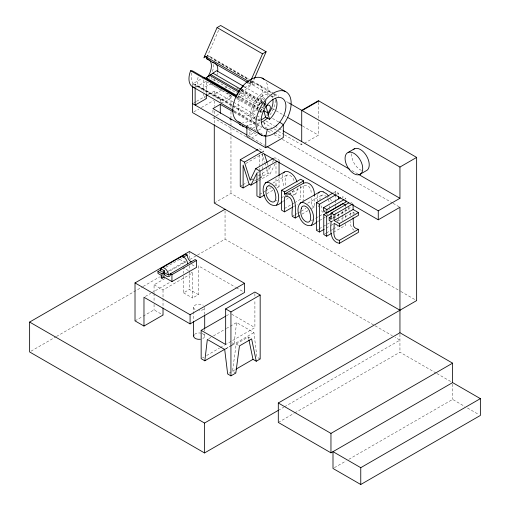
<?xml version="1.0" encoding="UTF-8"?>
<svg xmlns="http://www.w3.org/2000/svg" width="510" height="510" viewBox="0 0 510 510"><rect width="100%" height="100%" fill="white"/><g stroke="black" fill="none" stroke-linecap="round" stroke-linejoin="round"><path stroke-width="0.38" stroke-dasharray="2.55 1.91" d="M192.589 86.139L192.64 83.876L203.165 77.794M191.862 72.955A14.306 8.262 -60 0 0 194.157 84.08L195.202 84.399L195.151 86.853L195.183 85.342M220.766 101.637L220.817 99.189L195.202 84.399M297.655 188.254L296.52 193.067L292.874 195.623M320.121 200.43C318.973 196.56 322.836 192.793 325.916 196.254M329.326 208.252L329.556 205.881M230.667 345.876L234.065 343.912L236.583 322.569L253.942 332.59L256.893 357.089L260.17 358.983M235.811 373.046L232.534 371.152L236.175 344.027L248.351 337.002L250.314 338.136M282.801 174.445L282.4 180.954L284.331 187.457M317.653 194.565L317.252 201.08M266.118 100.081L263.402 108.311L260.68 106.737M328.861 210.133L329.25 209.043M206.926 57.209L218.79 29.822M236.066 96.977L238.004 97.149A14.306 8.262 -60 0 1 251.819 84.896L254.197 79.133M250.754 80.809L250.117 82.269L251.844 82.645L252.941 82.014L250.875 80.822M258.353 175.529L269.248 169.244L270.555 166.515M272.512 162.422L274.801 157.647L279.053 160.102L279.053 161.664M258.417 180.814L269.994 174.133L274.935 164.15M213.352 80.115L213.696 79.611L236.85 92.979M263.064 108.815L263.785 107.757A4.921 2.843 -60 0 0 264.805 104.327L264.684 103.352M294.009 190.007L293.473 190.772L288.029 193.959M262.223 109.701L260.419 110.74M238.081 96.307L255.79 106.526L262.127 102.249M294.015 180.667L293.479 179.29A5.527 3.194 60 0 0 291.063 176.135C284.491 170.977 284.089 182.924 286.499 186.705M206.391 56.406L207.487 55.775L250.187 80.421M195.795 87.223L206.365 81.122L206.365 93.98M211.401 83.347L201.565 89.027L201.59 88.09L200.538 87.765A14.306 8.262 -60 0 1 198.683 75.27M193.915 102.854L195.98 101.662M196.554 101.331L205.466 96.186M208.176 94.624L214.276 91.099L232.866 101.834M214.276 91.099L214.276 94.337L222.29 89.709M224.961 88.166L227.632 86.623M193.947 111.824L198.69 109.089M201.399 107.521L213.601 100.483M216.285 115.655L219.619 113.73M252.571 128.392L256.575 126.078M246.885 136.846L254.318 132.549M258.379 130.209L261.757 128.259M251.239 138.153L257.244 134.685L247.662 129.151M262.134 151.903L263.498 151.119L263.976 152.63M245.839 163.474L262.185 154.039L264.703 162.084M284.503 134.882L301.716 144.821L303.718 143.661M304.387 143.278L318.412 135.182L318.412 121.074M256.925 173.017L258.965 171.838M250.18 180.247L252.909 178.678M240.255 186.303L242.301 185.124M242.983 184.728L247.063 182.37M251.832 179.616L253.196 178.831M214.276 203.031L230.966 193.392L400.133 291.063M254.515 180.922L258.602 178.564M259.284 178.175L268.139 173.062L269.994 174.133M256.734 180.094L258.78 178.914M259.462 178.519L262.185 176.944L262.185 170.627M268.113 185.838L270.153 184.658M272.875 183.09L287.181 174.828M259.647 194.355L262.376 192.78M263.052 192.385L265.098 191.205M265.78 190.816L271.224 187.667M274.629 185.704L275.993 184.92L279.053 186.685L279.053 176.517M266.794 193.762L272.926 190.224M277.013 187.865L279.053 186.685M275.77 201.036L277.134 200.251M281.22 197.893L287.347 194.355M286.569 195.789L287.933 195.005M288.609 194.61L303.59 185.959L305.841 185.519A7.012 4.048 60 0 1 309.06 186.8L310.8 189.191L311.355 193.978M165.928 267.234L182.376 257.735M160.51 271.932L161.791 271.192M282.661 201.52L288.105 198.377M168.574 270.944L185.704 261.056M31.008 351.18L55.775 336.874M56.463 336.479L142.475 286.824M143.163 286.422L159.675 276.892M166.553 272.92L185.825 261.796M189.949 259.411L196.828 255.44M197.517 255.045L225.044 239.152L374.467 325.425M284.344 208.609L291.153 204.676M291.835 204.287L293.875 203.107M294.557 202.712L300.683 199.174L302.43 200.181M154.065 292.632L154.065 284.797L165.042 278.46M293.377 206.748L297.464 204.389M145.35 296.463L150.864 293.282M151.553 292.887L170.844 281.749M307.734 203.209L322.033 194.954M154.065 284.797L163.021 289.967L192.519 272.939L192.519 298.019L198.403 294.621L198.403 265.837L235.569 287.296M292.287 216.342L294.334 215.163M295.009 214.767L297.056 213.588M297.738 213.199L300.46 211.624M301.142 211.229L305.904 208.482M333.559 192.729L335.599 191.55L338.506 193.226L338.506 194.814M302.003 214.092L308.136 210.553M311.54 208.584L314.262 207.015L314.262 195.591M336.466 194.406L338.506 193.226M323.57 211.121L325.609 209.941M344.581 199.327L345.946 198.543L342.637 196.63L342.637 198.02M135.016 320.879L142.5 316.557M143.176 316.162L154.065 309.876L163.021 315.046M183.562 276.388L183.562 292.848L189.446 289.45L198.403 294.621M311.304 220.766L315.39 218.407M316.072 218.012L318.795 216.444M319.477 216.049L322.881 214.085M317.513 221.64L318.877 220.855M319.553 220.46L322.282 218.892M322.957 218.497L325.686 216.922M331.13 218.822L332.494 218.038M333.17 217.642L350.198 207.819L348.885 207.06M329.167 220.473L332.571 218.509M333.253 218.114L348.234 209.47L349.541 210.222M331.13 221.608L332.494 220.824M316.531 230.341L318.578 229.162M319.26 228.767L322.664 226.803M323.34 226.408L330.155 222.475M330.831 222.086L332.877 220.906M337.442 221.321L353.105 212.281L355.107 213.435M326.247 228.085L330.333 225.726M331.015 225.337L333.062 224.158M324.449 234.122L325.813 233.338M326.496 232.942L329.9 230.979M330.582 230.584L332.622 229.404M333.304 229.016L337.39 226.657M333.489 232.267L345.742 225.19L345.742 223.654M226.325 315.824L230.405 313.471M208.705 338.666L212.785 336.307M213.467 335.918L225.701 328.848M226.383 328.459L236.583 322.569M202.527 357.892L203.885 357.108M206.607 355.534L219.523 348.075M220.205 347.686L224.285 345.327M224.961 344.938L254.898 327.611L254.898 299.925M225.911 348.623L229.991 346.264M225.388 349.082L231.508 345.55M232.184 345.155L253.942 332.59M228.875 373.269L231.317 371.86M232.534 371.152L235.263 369.578M278.301 410.365L283.796 407.19M284.484 406.795L399.948 340.132L395.129 337.352M278.301 422.433L294.104 413.31M294.793 412.915L399.948 352.2L436.197 373.129M334.375 467.676L346.06 460.932M348.808 459.344L452.612 399.419L464.795 406.451M295.596 194.049L293.148 194.692L289.999 193.558M291.988 191.339L292.791 191.212M252.941 82.014L249.957 82.308A17.467 10.085 -60 0 0 247.407 83.315M326.515 214.468L328 214.812M220.817 99.189L221.863 99.514A14.306 8.262 -60 0 0 230.545 95.287M210.043 56.559L248.886 78.986M252.297 80.956L273.653 93.285M274.316 93.668L278.964 96.352M214.276 59.855L248.701 79.726M249.39 80.127L271.422 92.845M274.176 94.433L277.618 96.422M286.569 101.592L287.946 102.389M249.779 81.453L251.844 82.645M248.944 82.671L269.401 94.484M271.403 95.638L274.042 97.161A14.306 8.262 -60 0 0 270.759 96.524M248.395 82.913L251.819 84.896M243.869 86.432L264.977 98.621M264.269 99.781L260.31 97.493L262.025 103.9L260.419 102.975L258.857 104.913A4.921 2.843 -60 0 0 257.837 108.343L257.958 109.318M241.313 89.097L262.42 101.286M265.022 102.784L266.258 103.498M241.555 89.703L262.663 101.892L261.318 102.319L260.514 103.339L240.089 91.545M240.949 90.378L262.057 102.567M262.739 102.963L264.779 104.142M236.474 87.879L238.54 89.071M241.294 90.659L263.326 103.383M264.014 103.779L266.08 104.971M272.276 108.547L286.735 116.898M302.577 126.04L318.412 135.182M263.345 104.665L265.327 105.806M239.694 92.661L259.443 104.059M237.532 93.368L259.998 106.341M237.711 95.548L258.819 107.731M259.501 108.126L263.829 110.625M237.469 97.015L257.894 108.808L255.79 106.526M236.589 97.442L258.379 110.02M266.481 114.948L267.827 115.725M272.544 118.448L278.607 121.947M212.128 84.373L224.381 91.449M227.109 93.024L229.831 94.592M236.64 98.526L257.748 110.715M258.43 111.11L261.152 112.678M206.365 81.651L231.98 96.441L230.118 98.404A17.467 10.085 -60 0 1 220.747 102.395M233.554 102.23L256.275 115.349M256.963 115.744L260.406 117.733M265.914 120.915L274.176 125.683M274.865 126.078L278.307 128.067M278.995 128.463L282.438 130.452M351.862 170.538L358.045 174.101M214.276 94.337L233.554 105.468M234.243 105.863L256.963 118.983M257.652 119.378L260.406 120.966M263.16 122.559L271.422 127.328M274.176 128.922L277.618 130.904M278.307 131.306L283.815 134.481M202.636 88.409L232.126 105.436M232.809 105.831L241.708 110.97M194.157 84.08L231.91 105.876M232.592 106.265L255.096 119.257M192.64 83.876L220.798 100.126M265.13 127.086L267.151 128.252M270.523 130.197L273.889 132.141M274.565 132.53L282.648 137.196M234.147 110.817L256.186 123.541M256.849 123.924L261.496 126.607M234.217 111.601L256.224 124.306M256.912 124.708L261.726 127.487M267.916 131.057L271.352 133.04M274.106 134.634L279.608 137.808M282.355 139.396L392.381 202.916M393.07 203.318L399.948 207.283M233.975 112.257L255.191 124.51M206.365 98.602L203.828 97.136L203.828 93.98M256.32 130.681L246.885 125.237A24.901 14.376 -60 0 0 255.172 122.553M260.361 133.014L263.052 134.57M247.854 128.743L249.906 129.929L249.906 137.426M248.293 135.781L264.798 145.305M212.944 117.587L245.801 136.552M259.322 148.71L263.498 151.119M350.778 202.419L352.525 203.426M259.322 175.293L262.185 176.944M314.262 207.015L311.355 205.332L311.355 198.524M335.599 219.332L338.506 221.008L338.506 217.834M400.822 291.459L416.638 300.588M375.156 325.82L392.375 335.758M436.879 373.524L451.242 381.818M467.504 408.019L479.017 414.662M236.257 287.697L243.831 292.064M191.837 264.594L195.241 266.558M179.635 259.322L186.271 263.154M188.388 270.549L183.562 267.769L183.562 273.252M191.142 272.142L192.519 272.939M231.763 314.256L254.898 327.611M183.562 292.848L192.519 298.019M236.175 344.027L238.795 345.544M232.235 342.854L234.065 343.912M354.112 230.316C351.422 228.321 350.121 224.942 350.198 221.652M323.149 212.517L320.752 210.018M259.743 110.804L261.834 113.073M322.033 208.067L320.815 205.434M330.448 198.619L332.029 202.852M318.285 205.517L318.884 206.894M328.332 199.416L329.25 202.323M267.336 163.2L268.528 166.974M268.77 167.733L269.248 169.244M264.932 162.817L268.139 173.062M265.034 102.625L265.799 105.474M211.567 77.463L212.134 79.585M248.351 337.002L248.829 339.309M452.612 384.132L452.612 399.419M399.948 334.235L399.948 352.2M353.105 212.281L353.105 214.646M350.198 212.97L350.198 216.125M348.234 206.684L348.234 209.47M345.742 205.243L345.742 206.779M345.742 207.544L345.742 212.147M345.742 215.214L345.742 218.286M342.835 211.236L342.835 214.302M342.835 215.073L342.835 220.441M338.506 213.868L338.506 217.043M335.599 191.55L335.599 193.934M335.599 194.724L335.599 199.487M335.599 200.283L335.599 203.458M335.599 204.249L335.599 206.633M335.599 212.982L335.599 217.744M318.412 102.268L318.412 120.29M303.59 185.959L303.59 200.851M301.716 143.527L301.716 144.821M300.683 186.137L300.683 199.174M275.993 162.008L275.993 175.44M275.993 178.596L275.993 184.92M264.46 122.139L264.46 125.938M262.185 154.039L262.185 163.519M262.185 166.674L262.185 169.836M259.322 154.964L259.322 169.824M257.244 125.696L257.244 127.194M254.898 293.601L254.898 296.763M230.966 95.803L230.966 107.706M230.966 111.671L230.966 118.02M230.966 118.817L230.966 193.392M225.044 210.821L225.044 239.152M214.276 100.884L214.276 106.424M214.276 111.174L214.276 115.132M214.276 115.929L214.276 123.847M212.944 110.09L212.944 113.838M204.701 314.536L204.701 307.536A5.546 3.207 0 0 1 198.881 310.571M204.701 329.32L204.701 330.875M204.701 333.986L204.701 336.319M203.828 79.783L203.828 93.19M193.615 307.211L193.615 320.439M189.446 251.5L189.446 258.615M189.446 265.735L189.446 270.478M189.446 271.269L189.446 289.45M163.021 289.967L163.021 297.808M163.021 298.592L163.021 306.427M161.039 270.676L161.039 272.219M154.065 293.416L154.065 301.257M154.065 304.394L154.065 309.876M361.437 170.429A12.482 7.204 60 0 1 351.619 153.816M202.17 333.47A5.546 3.207 0 0 1 201.686 339.01M194.501 334.42A5.546 3.207 0 0 1 200.863 333.113M195.043 309.519A5.546 3.207 0 0 1 195.438 304.993A5.546 3.207 0 0 1 203.273 305.222M207.487 55.775A17.467 10.085 -60 0 1 212.007 58.382M213.658 64.56A17.467 10.085 -60 0 1 212.007 72.643M209.655 77.38A17.467 10.085 -60 0 1 208.826 78.661M271.69 96.364A14.306 8.262 -60 0 1 272.506 97.984M260.31 120.06A14.306 8.262 -60 0 1 253.954 107.049A14.306 8.262 -60 0 1 269.433 94.56M217.464 72.758A14.306 8.262 -60 0 1 216.935 74.791M214.844 79.503A14.306 8.262 -60 0 1 214.06 80.778M266.5 82.537A24.901 14.376 -60 0 1 267.227 96.205M265.684 101.229A24.901 14.376 -60 0 1 258.672 113.169M255.478 116.535A24.901 14.376 -60 0 1 242.575 122.751M273.628 93.955A17.467 10.085 -60 0 1 274.858 96.683M275.279 100.132A17.467 10.085 -60 0 1 269.56 115.464M259.73 122.884A17.467 10.085 -60 0 1 256.753 123.178M254.197 122.394A17.467 10.085 -60 0 1 254.197 102.223A17.467 10.085 -60 0 1 271.664 92.138M260.336 118.505A24.901 14.376 -60 0 1 256.97 121.355M262.025 111.664A4.921 2.843 -60 0 1 259.915 111.014M326.853 197.147A5.527 3.194 60 0 1 327.656 198.199M253.578 111.951A17.467 10.085 -60 0 0 259.112 84.889A17.467 10.085 -60 0 0 238.451 103.218A17.467 10.085 -60 0 0 253.578 111.951"/><path stroke-width="0.76" d="M204.829 360.793L207.347 339.45L224.706 349.471L227.658 373.97L230.934 375.864L235.811 373.046L239.451 345.92L251.621 338.895L256.262 361.233L260.17 358.983L260.17 295.06L254.898 292.02L225.662 308.894L225.662 344.492L201.163 330.353L201.163 358.677L204.829 360.793L225.229 349.012M279.722 122.183L283.318 124.669L283.318 137.585L265.748 147.734L265.748 136.132L267.374 129.31M247.707 82.518L206.365 58.65L206.926 57.209M254.509 78.412L266.124 51.739L220.671 25.5L217.075 27.578L203.866 57.866L206.391 56.406M251.073 80.083L262.529 53.818L266.124 51.739M273.436 158.431L255.733 168.651L250.18 180.247L244.43 162.129L240.255 159.719L240.255 186.303L243.117 187.954L249.925 184.021M243.117 187.954L243.117 165.049L249.071 184.072L250.926 185.143L256.925 173.017L256.925 195.923L259.985 197.695L264.754 194.941M209.151 76.213L209.731 75.365L239.011 92.265M276.535 205.058C281.552 197.886 277.325 186.01 269.28 182.733A9.735 5.623 60 0 0 265.327 183.045C261.362 187.89 263.358 195.464 266.398 200.353C270.619 206.473 276.35 207.296 281.979 201.915M311.387 225.178C316.404 218.012 312.177 206.129 304.132 202.859A9.735 5.623 60 0 0 300.18 203.171C296.214 208.016 298.21 215.59 301.251 220.479C305.471 226.593 311.202 227.422 316.831 222.035M283.464 173.024L284.395 172.042A9.735 5.623 60 0 1 288.348 171.723C292.702 173.451 295.768 177.563 296.954 182.006M318.316 193.15L319.247 192.162A9.735 5.623 60 0 1 323.2 191.849M236.105 96.231L208.188 80.108L206.078 77.826L216.629 70.705L243.187 86.043M206.142 95.797L207.5 95.013M233.293 111.862L220.288 104.359L212.944 108.592L247.165 128.348M302.13 110.574L318.82 100.935M240.255 159.719L257.958 149.494M244.43 162.129L261.458 152.299M255.733 168.651L259.985 171.105L277.013 161.281M250.926 185.143L257.053 181.605M265.327 183.045L284.395 172.042M278.301 410.365L204.535 452.95L29.631 351.97L29.631 322.065L225.044 209.247M292.695 207.143L284.529 211.86L281.622 210.184L281.622 190.236L300.683 179.233L303.59 180.91L303.59 183.122L284.529 194.131L284.529 191.919L303.59 180.91M348.183 152.413L354.699 148.652M135.016 282.923L189.446 251.5L244.519 283.299L244.519 292.466L190.09 323.888L143.973 297.26L143.973 326.049L135.016 320.879L135.016 282.923L190.09 314.721L244.519 283.299M161.039 268.362L185.704 254.12L187.17 254.968A5.629 3.251 60 0 0 191.154 261.866M164.411 270.835L162.492 271.938L163.933 272.767L163.933 277.198L162.014 278.307L161.173 277.822L161.173 275.266L157.953 273.405L157.953 271.53L161.791 269.318L164.411 270.835L164.411 272.703L168.396 275.005L195.139 259.565L196.605 260.412L196.605 267.342L171.934 281.59L163.761 276.873M183.058 257.34L187.17 254.968M157.953 271.53L162.014 273.876L163.933 272.767M163.665 273.137A5.629 3.251 60 0 0 168.007 276.637A5.629 3.251 60 0 0 170.467 273.813L171.934 274.654L196.605 260.412M300.18 203.171L319.247 192.162M359.62 174.547A12.482 7.204 60 0 0 356.866 155.595A12.482 7.204 60 0 0 345.219 160.306A12.482 7.204 60 0 0 359.62 174.547L366.135 170.786A12.482 7.204 60 0 0 366.333 155.575A12.482 7.204 60 0 0 353.149 149.736M324.207 229.264L319.438 232.018L316.531 230.341L316.531 202.559L332.877 193.124M284.529 211.86L284.529 196.968L286.773 196.528A7.012 4.048 60 0 1 289.992 197.803C294.621 202.591 291.063 210.579 292.287 216.342L295.194 218.019L299.281 215.66M316.531 202.559L319.438 204.236L335.784 194.801M345.946 200.628L345.946 202.024L326.878 213.027L323.57 211.121L323.57 207.64L340.591 197.81M288.634 102.784L399.948 167.05L416.638 157.411L416.638 300.588L204.535 423.045L29.631 322.065M323.57 207.64L326.878 209.546L343.899 199.722M331.443 233.446L326.674 236.194L323.767 234.517L323.767 214.576L342.835 203.566L345.742 205.243M353.105 217.808L353.506 225.866L354.354 227.294L355.948 228.525L358.453 229.328L358.453 232.35L339.386 243.353C329.511 241.434 330.423 229.022 331.13 221.608L329.167 220.473L329.167 217.687L331.13 218.822L331.13 213.091L348.834 202.872M323.767 214.576L326.674 216.253L332.807 212.715M331.13 213.091L334.037 214.767L352.423 204.153M329.167 217.687L331.207 216.508M143.973 326.049L163.021 315.046L163.021 307.995M334.037 214.767L334.037 220.505L353.105 209.495L358.453 212.581L358.453 215.367L339.386 226.376L334.037 223.284C334.745 228.576 331.149 239.26 339.386 240.337L358.453 229.328M334.037 220.505L339.386 223.59L358.453 212.581M266.858 146.498L378.261 210.815L399.948 198.294L399.948 167.05M192.589 86.139L192.589 112.608L378.261 219.804L399.948 207.283L399.948 332.762L278.301 402.996L278.301 422.433L330.958 452.842L452.612 382.608L480.369 398.635L480.369 415.446L360.761 484.5L332.998 468.473L332.998 451.662L360.761 467.689L480.369 398.635M225.662 308.894L230.934 311.941L260.17 295.06M201.163 330.353L225.643 316.219M235.945 369.189L252.992 359.346L256.262 361.233M278.301 402.996L330.958 433.398L452.612 363.165L452.612 382.608M303.59 183.122C310.584 180.604 315.193 189.656 314.262 195.591M284.529 194.131C297.298 191.052 295.774 211.395 295.194 218.019M213.352 73.153L212.951 73.191L240.191 88.918M206.365 94.752L206.365 98.602L195.132 105.085L195.132 87.605A17.467 10.085 -60 0 1 190.612 70.731L192.55 70.903L236.634 96.358M323.2 191.849L326.515 193.762L328.873 196.216M217.075 27.578L262.529 53.818M416.638 157.411L318.412 100.7L301.716 110.338L301.716 141.582M262 78.03L285.173 91.411M204.663 56.03L248.74 81.472M287.423 117.294L301.888 125.645M210.808 74.638L239.407 91.15M263.829 110.625L267.788 112.914A4.921 2.843 -60 0 0 270.249 106.571A4.921 2.843 -60 0 0 265.99 106.188L269.51 119.321L265.544 117.032L263.829 110.625A4.921 2.843 -60 0 1 262.93 111.282M206.078 77.826L236.723 95.517M203.828 77.418L207.647 79.624M190.612 70.731L236.066 96.977A17.467 10.085 -60 0 1 243.563 85.999M283.126 130.853L349.803 169.345M358.734 174.503L399.948 198.294M192.576 86.815L233.465 110.421M264.403 135.354L265.748 136.132M238.756 122.005L261.93 135.38M229.87 118.881L231.234 119.671M239.451 124.408L240.822 125.199M242.186 125.989L243.557 126.78M192.589 103.619L246.916 134.984M265.748 147.734L246.885 136.846L246.885 126.015M281.622 190.236L284.529 191.919M399.948 310.227L214.276 203.031L214.276 124.638M399.948 332.762L452.612 363.165M264.454 154.141L267.093 162.448M248.988 340.081L252.992 359.346M378.261 210.815L378.261 219.804M360.761 467.689L360.761 484.5M353.105 204.478L353.105 209.495M339.386 223.59L339.386 226.376M339.386 240.337L339.386 243.353M338.506 196.401L338.506 198.785M330.958 433.398L330.958 452.842M326.878 209.546L326.878 213.027M326.674 216.253L326.674 236.194M319.438 204.236L319.438 232.018M279.053 161.664L279.053 175.74M259.985 171.105L259.985 197.695M230.934 311.941L230.934 375.864M220.288 104.359L220.288 113.347M204.701 315.314L204.701 328.542M204.535 423.045L204.535 452.95M193.615 321.217L193.615 335.994M190.09 314.721L190.09 323.888M171.934 274.654L171.934 281.59M162.014 273.876L162.014 278.307M200.322 339.29A5.546 3.207 0 0 1 193.876 335.172M180.164 257.327A5.629 3.251 60 0 1 184.645 257.773A5.629 3.251 60 0 1 187.597 263.919M160.433 270.408A5.629 3.251 60 0 1 164.411 268.107A5.629 3.251 60 0 1 168.396 275.005M272.85 99.252A14.306 8.262 -60 0 1 267.986 114.457M265.544 117.032A14.306 8.262 -60 0 1 260.954 119.863M215.443 63.393A14.306 8.262 -60 0 1 217.687 71.432M212.753 62.341A14.306 8.262 -60 0 1 214.2 62.673M208.462 59.3A14.306 8.262 -60 0 1 207.678 77.087M206.365 58.65A14.306 8.262 -60 0 1 207.812 58.988M240.204 122.489A24.901 14.376 -60 0 1 237.775 93.088A24.901 14.376 -60 0 1 264.499 79.719M267.654 117.714A17.467 10.085 -60 0 1 261.643 122.19M275.649 98.653A14.306 8.262 -60 0 1 269.51 119.321M266.507 188.12C262.478 201.195 280.953 210.458 274.412 190.3A5.527 3.194 60 0 0 271.996 187.138C270.376 185.334 266.813 185.111 266.507 188.12M301.365 208.239C297.33 221.315 315.805 230.584 309.264 210.426A5.527 3.194 60 0 0 306.848 207.264C305.229 205.46 301.665 205.23 301.365 208.239M274.686 133.027A24.901 14.376 -60 0 0 288.201 93.655A24.901 14.376 -60 0 0 257.76 113.5A24.901 14.376 -60 0 0 274.686 133.027M276.745 125.326A17.467 10.085 -60 0 0 282.285 98.271A17.467 10.085 -60 0 0 261.617 116.592A17.467 10.085 -60 0 0 276.745 125.326"/></g></svg>
